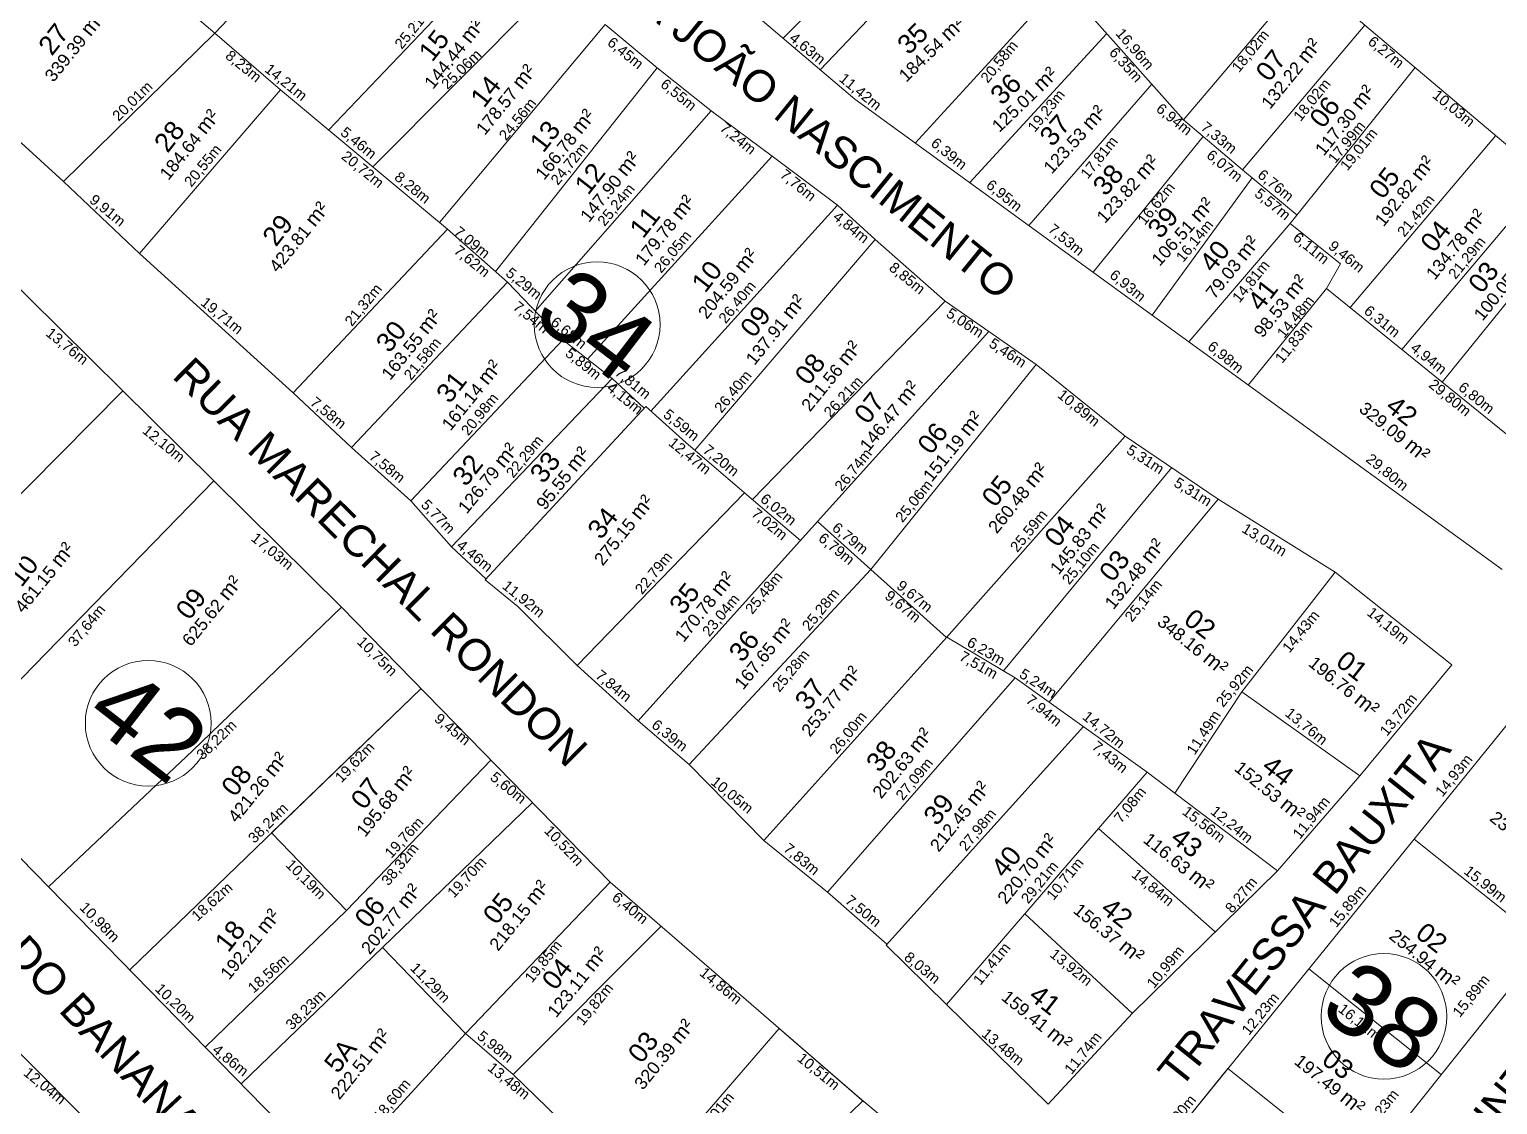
# Model space of a CAD drawing. Header units: metres. Extents: x 3808 to 8215, y 2374 to 6187.
# Drawn here: x 5958.3 to 6098, y 3714.8 to 3817.1 of the extents above; entities that cross this region are included whole.
import ezdxf

# ---------------------------------------------------------------- set-up
doc = ezdxf.new("R2010")
doc.units = ezdxf.units.M
doc.linetypes.add('CENTER', pattern=[2, 1.25, -0.25, 0.25, -0.25])
for name, color, linetype in [('0 - Cotas', 7, 'Continuous'), ('0 - Linhas Quadras', 7, 'Continuous'), ('0 - Nome Ruas', 7, 'CENTER'), ('0 - Numero de Lotes', 6, 'Continuous'), ('0 - Número de Quadra', 7, 'CENTER'), ('0 - Área Dos Lotes', 1, 'Continuous')]:
    doc.layers.add(name, color=color, linetype=linetype)
doc.styles.add('Arial', font='arial.ttf')
doc.styles.add('pedro', font='arial.ttf', dxfattribs={"height": 3})

msp = doc.modelspace()

# ---------------------------------------------------------------- linework, layer by layer
at = {"layer": '0 - Cotas', "lineweight": 5}
for p, q in [((6064.132, 3708.131, 0), (6072.32, 3718.228, 0)), ((6072.32, 3718.228, 0), (6084.976, 3708.121, 0))]:
    msp.add_line(p, q, dxfattribs=at)
at = {"layer": '0 - Linhas Quadras', "linetype": 'Continuous', "lineweight": 5}
for p, q in [((5975.959, 3816.748, 0), (5993.53, 3835.246, 0)), ((6030.011, 3816.289, 0), (6042.002, 3828.266, 0)), ((5975.959, 3816.748, 0), (5964.152, 3826.899, 0)), ((6036.836, 3810.479, 0), (6017.484, 3826.953, 0)), ((6004.239, 3825.855, 0), (5986.792, 3807.546, 0)), ((6033.541, 3813.285, 0), (6044.972, 3825.293, 0)), ((6076.322, 3825.152, 0), (6117.993, 3789.93, 0)), ((6008.754, 3821.895, 0), (5990.986, 3804.042, 0)), ((6068.098, 3808.499, 0), (6079.735, 3822.267, 0)), ((6068.098, 3808.499, 0), (6056.689, 3821.359, 0)), ((6053.392, 3818.086, 0), (6042.583, 3806.302, 0)), ((5961.589, 3802.634, 0), (5975.959, 3816.748, 0)), ((5975.959, 3816.748, 0), (5982.202, 3811.381, 0)), ((6013.084, 3817.585, 0), (5997.337, 3798.736, 0)), ((6013.084, 3817.585, 0), (6018.036, 3813.449, 0)), ((6060.807, 3816.717, 0), (6047.762, 3802.538, 0)), ((6073.699, 3803.764, 0), (6085.337, 3817.533, 0)), ((5949.395, 3813.748, 0), (5961.589, 3802.634, 0)), ((6018.036, 3813.449, 0), (6002.677, 3794.073, 0)), ((6018.036, 3813.449, 0), (6023.167, 3809.381, 0)), ((6090.124, 3813.486, 0), (6078.251, 3798.635, 0)), ((5982.202, 3811.381, 0), (5968.802, 3795.795, 0)), ((5982.202, 3811.381, 0), (5998.104, 3798.095, 0)), ((6065.08, 3811.9, 0), (6053.395, 3798.444, 0)), ((6023.167, 3809.381, 0), (6006.439, 3790.32, 0)), ((6028.969, 3805.043, 0), (6023.167, 3809.381, 0)), ((6098.392, 3765.737, 0), (6036.836, 3810.479, 0)), ((5941.31, 3808.363, 0), (5975.863, 3774.165, 0)), ((6073.699, 3803.764, 0), (6068.098, 3808.499, 0)), ((6069.973, 3806.913, 0), (6059.493, 3794.011, 0)), ((6083.949, 3790.647, 0), (6097.782, 3807.013, 0)), ((6011.406, 3785.742, 0), (6028.969, 3805.043, 0)), ((6028.969, 3805.043, 0), (6035.191, 3800.391, 0)), ((6078.888, 3799.432, 0), (6073.699, 3803.764, 0)), ((5968.802, 3795.795, 0), (5961.589, 3802.634, 0)), ((6074.611, 3803.003, 0), (6065.109, 3789.929, 0)), ((6088.852, 3786.675, 0), (6102.601, 3802.94, 0)), ((6035.191, 3800.391, 0), (6017.447, 3780.797, 0)), ((6035.191, 3800.391, 0), (6038.782, 3797.139, 0)), ((6105.954, 3799.928, 0), (6092.694, 3783.562, 0)), ((6078.251, 3798.635, 0), (6068.604, 3787.389, 0)), ((6078.251, 3798.635, 0), (6083.025, 3794.818, 0)), ((5983.431, 3782.55, 0), (5998.104, 3798.095, 0)), ((5998.104, 3798.095, 0), (6003.817, 3793.07, 0)), ((6038.782, 3797.139, 0), (6021.616, 3777.065, 0)), ((6045.418, 3791.263, 0), (6038.782, 3797.139, 0)), ((5968.802, 3795.795, 0), (5983.431, 3782.55, 0)), ((6083.025, 3794.818, 0), (6081.701, 3792.469, 0)), ((5988.96, 3777.331, 0), (6003.817, 3793.07, 0)), ((6003.817, 3793.07, 0), (6009.061, 3787.569, 0)), ((6027.088, 3772.386, 0), (6045.418, 3791.263, 0)), ((6049.581, 3788.368, 0), (6045.418, 3791.263, 0)), ((6081.701, 3792.469, 0), (6074.256, 3783.28, 0)), ((6104.853, 3773.711, 0), (6081.701, 3792.469, 0)), ((6009.061, 3787.569, 0), (5994.616, 3772.272, 0)), ((6009.061, 3787.569, 0), (6013.752, 3783.914, 0)), ((6033.299, 3770.282, 0), (6049.581, 3788.368, 0)), ((6049.581, 3788.368, 0), (6054.076, 3785.243, 0)), ((6054.076, 3785.243, 0), (6038.356, 3765.73, 0)), ((6054.076, 3785.243, 0), (6062.56, 3778.408, 0)), ((6013.752, 3783.914, 0), (5998.473, 3767.876, 0)), ((6013.752, 3783.914, 0), (6016.805, 3781.084, 0)), ((5941.193, 3756.423, 0), (5967.22, 3782.719, 0)), ((5988.96, 3777.331, 0), (5983.431, 3782.55, 0)), ((6016.954, 3781.244, 0), (6001.67, 3764.756, 0)), ((6016.954, 3781.244, 0), (6020.763, 3777.794, 0)), ((5994.616, 3772.272, 0), (5988.96, 3777.331, 0)), ((6026.329, 3773.034, 0), (6020.763, 3777.794, 0)), ((6062.56, 3778.408, 0), (6045.55, 3759.254, 0)), ((6062.56, 3778.408, 0), (6071.396, 3772.432, 0)), ((6066.978, 3775.42, 0), (6050.988, 3756.067, 0)), ((5975.863, 3774.165, 0), (5949.525, 3747.061, 0)), ((5975.863, 3774.165, 0), (5988.025, 3762.128, 0)), ((6026.329, 3773.034, 0), (6010.415, 3756.601, 0)), ((6031.667, 3768.469, 0), (6026.329, 3773.034, 0)), ((5994.616, 3772.272, 0), (5998.473, 3767.876, 0)), ((6071.396, 3772.432, 0), (6055.328, 3753.094, 0)), ((6082.502, 3765.468, 0), (6071.396, 3772.432, 0)), ((6033.299, 3770.282, 0), (6016.231, 3751.323, 0)), ((6038.356, 3765.73, 0), (6033.299, 3770.282, 0)), ((5998.473, 3767.876, 0), (6001.748, 3764.84, 0)), ((6001.67, 3764.756, 0), (6004.8, 3762.21, 0)), ((6021.092, 3747.177, 0), (6038.356, 3765.73, 0)), ((6038.356, 3765.73, 0), (6045.55, 3759.254, 0)), ((6073.631, 3754.08, 0), (6082.502, 3765.468, 0)), ((6082.502, 3765.468, 0), (6093.623, 3756.659, 0)), ((5973.837, 3748.453, 0), (5988.025, 3762.128, 0)), ((5988.025, 3762.128, 0), (6013.57, 3735.974, 0)), ((6004.8, 3762.21, 0), (6010.415, 3756.601, 0)), ((6045.589, 3759.298, 0), (6028.169, 3739.947, 0)), ((6045.589, 3759.298, 0), (6052.096, 3755.404, 0)), ((6010.415, 3756.601, 0), (6016.231, 3751.323, 0)), ((6093.623, 3756.659, 0), (6084.87, 3746.089, 0)), ((6052.096, 3755.404, 0), (6034.241, 3735.01, 0)), ((6055.328, 3753.094, 0), (6052.096, 3755.404, 0)), ((5995.585, 3754.387, 0), (5967.883, 3727.619, 0)), ((5995.585, 3754.387, 0), (5981.373, 3740.654, 0)), ((6073.631, 3754.08, 0), (6067.27, 3744.45, 0)), ((6084.87, 3746.089, 0), (6073.631, 3754.08, 0)), ((6055.328, 3753.094, 0), (6064.626, 3746.448, 0)), ((6016.231, 3751.323, 0), (6021.092, 3747.177, 0)), ((6058.568, 3750.778, 0), (6039.802, 3729.969, 0)), ((6064.132, 3708.131, 0), (6099.43, 3751.661, 0)), ((5960.158, 3735.519, 0), (5973.837, 3748.453, 0)), ((6002.233, 3747.581, 0), (5988.504, 3733.274, 0)), ((6028.169, 3739.947, 0), (6021.092, 3747.177, 0)), ((6064.626, 3746.448, 0), (6045.553, 3724.315, 0)), ((6067.27, 3744.45, 0), (6064.626, 3746.448, 0)), ((6077.044, 3737.064, 0), (6084.87, 3746.089, 0)), ((6067.27, 3744.45, 0), (6077.044, 3737.064, 0)), ((6006.173, 3743.547, 0), (5991.902, 3729.757, 0)), ((6060.003, 3741.084, 0), (6071.113, 3731.229, 0)), ((6111.835, 3741.754, 0), (6076.864, 3697.963, 0)), ((5987.224, 3707.836, 0), (5956.121, 3739.649, 0)), ((5988.504, 3733.274, 0), (5981.373, 3740.654, 0)), ((6028.169, 3739.947, 0), (6034.241, 3735.01, 0)), ((6090.029, 3740.067, 0), (6102.521, 3730.091, 0)), ((6063.256, 3723.5, 0), (6077.044, 3737.064, 0)), ((5999.802, 3721.582, 0), (6013.57, 3735.974, 0)), ((6013.57, 3735.974, 0), (6037.079, 3715.614, 0)), ((6034.241, 3735.01, 0), (6039.889, 3730.066, 0)), ((5975.057, 3720.28, 0), (5988.504, 3733.274, 0)), ((6053.006, 3732.964, 0), (6063.233, 3723.475, 0)), ((6018.408, 3731.784, 0), (6004.339, 3717.68, 0)), ((5991.902, 3729.757, 0), (5978.476, 3716.784, 0)), ((5999.802, 3721.582, 0), (5991.902, 3729.757, 0)), ((6039.802, 3729.969, 0), (6045.553, 3724.315, 0)), ((6080.022, 3727.726, 0), (6092.606, 3717.676, 0)), ((6045.553, 3724.315, 0), (6055.232, 3714.853, 0)), ((6055.232, 3714.853, 0), (6063.256, 3723.5, 0)), ((5987.224, 3707.836, 0), (5999.802, 3721.582, 0)), ((6004.339, 3717.68, 0), (5999.802, 3721.582, 0)), ((6029.651, 3722.047, 0), (6015.888, 3706.156, 0)), ((6037.705, 3715.071, 0), (6029.651, 3722.047, 0)), ((5973.367, 3703.738, 0), (5956.134, 3720.984, 0)), ((6004.339, 3717.68, 0), (6009.734, 3712.431, 0)), ((6037.609, 3715.171, 0), (6021.679, 3699.758, 0)), ((6037.079, 3715.614, 0), (6044.461, 3709.445, 0))]:
    msp.add_line(p, q, dxfattribs=at)
at = {"layer": '0 - Número de Quadra', "linetype": 'ByBlock', "lineweight": 5}
for centre in [(6012.329, 3789.03, 0), (5969.633, 3751.091, 0), (6087.157, 3723.195, 0)]:
    msp.add_circle(centre, 5.979, dxfattribs=at)

# ---------------------------------------------------------------- texts
at = {"layer": '0 - Cotas', "lineweight": 5, "style": 'Arial'}
for s, rotation, p in [('25,21m', 50.93117, (5993.752, 3815.163, 0)), ('6,45m', 320.93117, (6013.21, 3815.716, 0)), ('4,63m', 320.93117, (6030.524, 3816.145, 0)), ('16,96m', 310.89062, (6061.581, 3816.692, 0)), ('18,02m', 50.93117, (6073.37, 3812.95, 0)), ('6,27m', 320.93117, (6085.548, 3815.802, 0)), ('8,23m', 320.93117, (5976.884, 3814.456, 0)), ('25,06m', 44.57827, (5998.1, 3811.345, 0)), ('20,58m', 50.93117, (6049.476, 3811.941, 0)), ('6,35m', 312.25246, (6060.952, 3814.864, 0)), ('14,21m', 320.93117, (5980.621, 3813.179, 0)), ('6,55m', 320.93117, (6018.263, 3811.74, 0)), ('11,42m', 320.93117, (6035.256, 3812.277, 0)), ('18,02m', 50.93117, (6079.224, 3808.299, 0)), ('20,01m', 44.41716, (5966.814, 3808.315, 0)), ('19,23m', 50.93117, (6053.952, 3807.263, 0)), ('10,03m', 320.93117, (6091.681, 3810.706, 0)), ('24,56m', 50.93117, (6003.67, 3806.463, 0)), ('6,94m', 320.93117, (6065.4, 3809.407, 0)), ('7,24m', 320.93117, (6023.916, 3807.579, 0)), ('7,33m', 320.93117, (6069.652, 3807.658, 0)), ('17,99m', 50.93117, (6082.522, 3804.282, 0)), ('5,46m', 320.93117, (5987.83, 3807.159, 0)), ('6,39m', 320.93117, (6043.981, 3806.132, 0)), ('17,81m', 50.93117, (6058.981, 3802.821, 0)), ('19,01m', 50.93117, (6083.676, 3803.595, 0)), ('20,55m', 50.93117, (5973.739, 3802.05, 0)), ('20,72m', 320.93117, (5987.917, 3804.892, 0)), ('24,72m', 50.93117, (6008.593, 3802.223, 0)), ('6,07m', 320.93117, (6070.195, 3804.985, 0)), ('7,76m', 320.93117, (6029.628, 3803.139, 0)), ('6,76m', 320.93117, (6075.053, 3803.12, 0)), ('8,28m', 320.93117, (5992.959, 3802.909, 0)), ('6,95m', 320.93117, (6049.23, 3802.149, 0)), ('16,62m', 50.93117, (6064.415, 3798.432, 0)), ('9,91m', 320.93117, (5963.953, 3800.738, 0)), ('25,24m', 50.93117, (6013.039, 3798.313, 0)), ('5,57m', 320.93117, (6074.762, 3801.33, 0)), ('21,42m', 50.93117, (6089.102, 3797.292, 0)), ('4,84m', 320.93117, (6034.669, 3799.132, 0)), ('7,09m', 320.93117, (5998.617, 3797.696, 0)), ('7,53m', 320.93117, (6055.131, 3797.945, 0)), ('16,14m', 50.93117, (6068.061, 3794.885, 0)), ('26,05m', 50.93117, (6018.424, 3793.855, 0)), ('6,11m', 320.93117, (6078.422, 3797.149, 0)), ('9,46m', 320.93117, (6081.782, 3796.342, 0)), ('21,29m', 50.93117, (6093.963, 3793.27, 0)), ('7,62m', 320.93117, (5998.616, 3795.907, 0)), ('5,29m', 320.93117, (6003.543, 3793.772, 0)), ('8,85m', 320.93117, (6040.001, 3794.29, 0)), ('6,93m', 320.93117, (6060.983, 3793.584, 0)), ('14,81m', 50.93117, (6073.412, 3791.032, 0)), ('21,32m', 50.93117, (5989.004, 3788.785, 0)), ('26,40m', 50.93117, (6024.556, 3789.057, 0)), ('19,71m', 320.93117, (5974.536, 3790.971, 0)), ('7,54m', 320.93117, (6004.236, 3790.56, 0)), ('14,48m', 50.93117, (6077.664, 3787.657, 0)), ('5,06m', 326.38656, (6045.434, 3789.862, 0)), ('6,31m', 320.93117, (6085.17, 3790.18, 0)), ('13,76m', 320.93117, (5959.812, 3788.056, 0)), ('6,68m', 320.93117, (6007.82, 3789.091, 0)), ('11,83m', 50.93117, (6077.48, 3785.272, 0)), ('21,58m', 50.93117, (5994.625, 3783.662, 0)), ('5,46m', 326.67234, (6049.494, 3786.998, 0)), ('6,98m', 320.93117, (6070.289, 3786.785, 0)), ('4,94m', 320.93117, (6089.601, 3786.651, 0)), ('5,89m', 320.93117, (6009.204, 3786.14, 0)), ('7,81m', 320.93117, (6013.918, 3784.305, 0)), ('26,40m', 50.93117, (6024.153, 3780.54, 0)), ('4,15m', 320.93117, (6013.169, 3782.842, 0)), ('26,21m', 47.3205, (6034.516, 3780.123, 0)), ('29,80m', 320.93117, (6091.326, 3783.166, 0)), ('6,80m', 320.93117, (6094.144, 3782.895, 0)), ('7,58m', 320.93117, (5984.95, 3781.467, 0)), ('20,98m', 50.93117, (6000.075, 3778.383, 0)), ('10,89m', 320.93117, (6056.024, 3782.186, 0)), ('5,59m', 320.93117, (6018.523, 3780.314, 0)), ('12,10m', 320.93117, (5968.994, 3778.796, 0)), ('22,29m', 50.93117, (6004.349, 3774.357, 0)), ('12,47m', 320.93117, (6019.034, 3777.624, 0)), ('7,20m', 320.93117, (6022.3, 3776.941, 0)), ('5,31m', 327.00703, (6062.577, 3776.848, 0)), ('7,58m', 320.93117, (5990.542, 3776.328, 0)), ('26,74m', 50.93117, (6035.591, 3773.096, 0)), ('29,80m', 320.93117, (6085.355, 3776.078, 0)), ('5,31m', 328.4367, (6067.084, 3773.707, 0)), ('25,06m', 50.93117, (6041.367, 3770.119, 0)), ('5,77m', 314.3448, (5995.503, 3771.803, 0)), ('7,02m', 320.93117, (6026.91, 3770.884, 0)), ('6,02m', 320.93117, (6027.758, 3772.274, 0)), ('25,59m', 50.93117, (6052.292, 3767.293, 0)), ('17,03m', 320.93117, (5979.328, 3768.555, 0)), ('6,79m', 320.93117, (6033.28, 3768.537, 0)), ('6,79m', 320.93117, (6034.587, 3769.528, 0)), ('13,01m', 328.55778, (6073.548, 3769.348, 0)), ('4,46m', 320.93117, (5998.883, 3767.869, 0)), ('25,10m', 50.93117, (6057.22, 3764.206, 0)), ('22,79m', 50.93117, (6016.609, 3763.28, 0)), ('25,48m', 50.93117, (6027.092, 3761.397, 0)), ('9,67m', 320.93117, (6040.71, 3764.016, 0)), ('11,92m', 320.93117, (6003.219, 3764.008, 0)), ('25,28m', 50.93117, (6032.5, 3759.809, 0)), ('9,67m', 320.93117, (6039.592, 3763.051, 0)), ('25,14m', 50.93117, (6063.189, 3760.654, 0)), ('37,64m', 50.93117, (5962.691, 3758.278, 0)), ('23,04m', 50.93117, (6023.002, 3759.265, 0)), ('14,19m', 320.93117, (6085.454, 3761.463, 0)), ('14,43m', 50.93117, (6078.166, 3757.712, 0)), ('10,75m', 315.36391, (5989.417, 3758.755, 0)), ('6,23m', 329.39485, (6047.403, 3758.517, 0)), ('25,28m', 50.93117, (6029.664, 3753.974, 0)), ('7,51m', 330.65025, (6046.678, 3757.162, 0)), ('5,24m', 327.13748, (6052.383, 3755.533, 0)), ('25,92m', 50.93117, (6071.868, 3752.542, 0)), ('7,84m', 320.93117, (6012.077, 3755.488, 0)), ('7,94m', 320.93117, (6053.009, 3753.142, 0)), ('13,72m', 50.93117, (6087.448, 3749.793, 0)), ('14,72m', 320.93117, (6058.396, 3751.57, 0)), ('11,49m', 56.83207, (6069.15, 3748, 0)), ('13,76m', 320.93117, (6077.67, 3751.883, 0)), ('38,22m', 44.43759, (5974.803, 3747.534, 0)), ('9,45m', 320.93117, (5996.756, 3751.361, 0)), ('6,39m', 320.93117, (6017.421, 3750.772, 0)), ('26,00m', 50.93117, (6035.116, 3748.085, 0)), ('7,43m', 320.93117, (6059.288, 3748.725, 0)), ('19,62m', 46.28509, (5988.013, 3745.363, 0)), ('14,93m', 50.96158, (6092.717, 3744.017, 0)), ('5,60m', 320.93117, (6002.066, 3745.797, 0)), ('27,09m', 50.93117, (6041.405, 3743.67, 0)), ('10,05m', 320.93117, (6023.05, 3745.361, 0)), ('7,08m', 50.93117, (6062.162, 3741.514, 0)), ('11,94m', 50.93117, (6079.159, 3739.996, 0)), ('38,24m', 45.12955, (5979.737, 3739.6, 0)), ('27,98m', 50.93117, (6047.421, 3738.836, 0)), ('15,56m', 322.34437, (6067.891, 3742.516, 0)), ('12,24m', 320.93117, (6070.576, 3742.556, 0)), ('19,76m', 47.42055, (5992.752, 3738.171, 0)), ('10,52m', 313.50631, (6007.219, 3740.798, 0)), ('38,32m', 50.93117, (5992.491, 3735.56, 0)), ('7,83m', 320.93117, (6029.959, 3739.005, 0)), ('19,70m', 47.10739, (5998.706, 3734.398, 0)), ('10,71m', 50.93117, (6055.728, 3734.168, 0)), ('10,19m', 315.03029, (5982.637, 3737.542, 0)), ('29,21m', 50.93117, (6053.326, 3733.844, 0)), ('14,84m', 320.93117, (6063.069, 3736.553, 0)), ('15,99m', 321.38903, (6094.68, 3736.865, 0)), ('18,62m', 42.1927, (5974.303, 3732.185, 0)), ('8,27m', 50.93117, (6072.736, 3732.936, 0)), ('15,89m', 50.96158, (6082.623, 3731.57, 0)), ('10,98m', 314.59663, (5963.042, 3733.489, 0)), ('6,40m', 320.93117, (6013.655, 3734.348, 0)), ('7,50m', 320.93117, (6035.819, 3734.065, 0)), ('19,85m', 50.93117, (6006.127, 3726.317, 0)), ('11,41m', 50.93117, (6048.769, 3726.087, 0)), ('10,99m', 50.93117, (6065.286, 3725.782, 0)), ('18,56m', 42.03725, (5979.658, 3725.344, 0)), ('8,03m', 320.93117, (6041.435, 3728.665, 0)), ('13,92m', 320.93117, (6055.3, 3728.955, 0)), ('11,29m', 314.52227, (5994.484, 3727.722, 0)), ('14,86m', 320.93117, (6021.982, 3727.191, 0)), ('15,89m', 51.38903, (6094.369, 3723.029, 0)), ('10,20m', 316.00843, (5970.203, 3725.726, 0)), ('38,23m', 44.97928, (5983.3, 3721.831, 0)), ('19,82m', 50.93117, (6010.995, 3722.252, 0)), ('12,23m', 50.96158, (6074.32, 3721.331, 0)), ('16,11m', 321.38903, (6082.723, 3723.73, 0)), ('5,98m', 320.93117, (6000.828, 3721.155, 0)), ('13,48m', 320.93117, (6048.811, 3721.382, 0)), ('11,74m', 50.93117, (6057.446, 3717.596, 0)), ('4,86m', 320.93117, (5975.648, 3719.86, 0)), ('13,48m', 320.93117, (6001.821, 3718.149, 0)), ('10,51m', 320.93117, (6031.278, 3719.047, 0)), ('12,04m', 320.93117, (5957.679, 3717.679, 0)), ('18,60m', 50.93117, (5991.715, 3713.128, 0)), ('21,01m', 50.93117, (6022.495, 3711.844, 0)), ('12,23m', 51.38903, (6085.729, 3712.113, 0)), ('13,00m', 50.96158, (6066.428, 3711.598, 0))]:
    msp.add_text(s, height=1, rotation=rotation, dxfattribs=at).set_placement(p)
at = {"layer": '0 - Nome Ruas', "linetype": 'Continuous', "lineweight": 5, "style": 'pedro'}
for s, rotation, p in [('RUA JOÃO NASCIMENTO', 320.94512, (6011.409, 3823.046, 0)), ('RUA MARECHAL RONDON', 315.32185, (5971.795, 3784.044, 0)), ('TRAVESSA BAUXITA', 51.35991, (6067.79, 3716.193, 0)), ('RUA ILHA DO BANANAL', 313.07811, (5941.931, 3744.134, 0)), ('AVENIDA LIONS INTERNACIONAL', 51.35991, (6076.968, 3686.1, 0))]:
    msp.add_text(s, height=3, rotation=rotation, dxfattribs=at).set_placement(p)
at = {"layer": '0 - Numero de Lotes', "lineweight": 5, "style": 'Arial'}
for s, rotation, p in [('27', 51.92725, (5960.472, 3814.52, -540.279)), ('35', 44.8181, (6041.964, 3814.614, -540.279)), ('15', 51.92725, (5996.641, 3813.935, -540.279)), ('07', 51.92725, (6076.241, 3812.031, -540.279)), ('14', 51.92725, (6001.566, 3809.555, -540.279)), ('36', 44.8181, (6050.819, 3809.82, -540.279)), ('06', 51.92725, (6081.357, 3807.593, -540.279)), ('28', 51.92725, (5971.475, 3805.273, -540.279)), ('13', 51.92725, (6007.203, 3805.287, -540.279)), ('37', 48.87124, (6055.618, 3805.869, -540.279)), ('12', 51.92725, (6011.473, 3801.268, -540.279)), ('38', 48.87124, (6060.671, 3801.159, -540.279)), ('05', 51.92725, (6087.039, 3800.854, -540.279)), ('11', 51.92725, (6016.696, 3797.123, -540.279)), ('39', 48.87124, (6065.885, 3797.101, -540.279)), ('29', 51.92725, (5981.781, 3796.354, -540.279)), ('04', 51.92725, (6091.906, 3795.778, -540.279)), ('40', 51.92725, (6070.895, 3793.891, -540.279)), ('10', 51.92725, (6022.598, 3791.95, -540.279)), ('03', 51.92725, (6096.455, 3791.882, -540.279)), ('41', 51.92725, (6075.458, 3790.19, -540.279)), ('09', 51.92725, (6027.218, 3787.665, -540.279)), ('30', 51.92725, (5992.569, 3786.24, -540.279)), ('08', 51.92725, (6032.41, 3783.145, -540.279)), ('31', 51.92725, (5998.304, 3781.427, -540.279)), ('07', 51.92725, (6038.056, 3779.439, -540.279)), ('42', 321.92725, (6087.189, 3780.987, -540.279)), ('06', 51.92725, (6044.077, 3776.554, -540.279)), ('32', 51.92725, (5999.853, 3773.528, -540.279)), ('33', 51.92725, (6007.215, 3773.797, -540.279)), ('05', 51.92725, (6050.183, 3771.544, -540.279)), ('34', 51.92725, (6012.698, 3768.478, -540.279)), ('04', 51.92725, (6056.143, 3767.727, -540.279)), ('03', 51.92725, (6061.355, 3764.424, -540.279)), ('10', 51.92725, (5957.582, 3763.946, -540.279)), ('09', 51.92725, (5973.534, 3760.808, -540.279)), ('35', 51.92725, (6020.467, 3761.302, -540.279)), ('02', 321.92725, (6067.995, 3760.708, -540.279)), ('36', 51.92725, (6026.135, 3756.786, -540.279)), ('01', 321.92725, (6082.461, 3756.711, -540.279)), ('37', 51.92725, (6032.413, 3752.2, -540.279)), ('38', 51.92725, (6039.185, 3746.307, -540.279)), ('08', 51.92725, (5977.869, 3743.99, -540.279)), ('44', 321.92725, (6075.42, 3746.734, -540.279)), ('07', 51.92725, (5990.176, 3742.758, -540.279)), ('39', 51.92725, (6044.648, 3741.239, -540.279)), ('43', 321.92725, (6066.744, 3739.92, -540.279)), ('40', 51.92725, (6051.068, 3736.268, -540.279)), ('06', 51.92725, (5990.545, 3731.483, -540.279)), ('05', 51.92725, (6002.748, 3731.813, -540.279)), ('42', 321.92725, (6060.102, 3733.206, -540.279)), ('18', 51.92725, (5977.247, 3729.183, -540.279)), ('02', 321.92725, (6090.033, 3730.843, -540.279)), ('04', 51.92725, (6008.352, 3725.576, -540.279)), ('41', 321.92725, (6053.26, 3724.931, -540.279)), ('03', 51.92725, (6016.536, 3718.615, -540.279)), ('5A', 51.92725, (5987.655, 3717.674, -540.279)), ('03', 321.92725, (6081.115, 3718.824, -540.279))]:
    msp.add_text(s, height=1.8197, rotation=rotation, dxfattribs=at).set_placement(p)
at = {"layer": '0 - Número de Quadra', "linetype": 'Continuous', "lineweight": 5, "style": 'pedro'}
for s, rotation, p in [('34', 322.62003, (6006.006, 3789.538, 0)), ('42', 322.13216, (5963.403, 3751.508, 0)), ('38', 325.57157, (6080.799, 3723.388, 0))]:
    msp.add_text(s, height=6.7786, rotation=rotation, dxfattribs=at).set_placement(p)
at = {"layer": '0 - Área Dos Lotes', "lineweight": 5, "style": 'Arial'}
for s, height, rotation, p in [('m²', 1.4, 50.93117, (5964.142, 3816.365, 0)), ('m²', 1.4, 50.93117, (6000.24, 3815.693, 0)), ('m²', 1.4, 43.82202, (6045.754, 3815.913, 0)), ('339.39 ', 1.2, 50.93117, (5960.617, 3812.023, 0)), ('184.54 ', 1.2, 43.82202, (6041.719, 3812.04, 0)), ('m²', 1.4, 50.93117, (6079.841, 3813.789, 0)), ('144.44 ', 1.2, 50.93117, (5996.715, 3811.35, 0)), ('m²', 1.4, 50.93117, (6005.165, 3811.313, 0)), ('m²', 1.4, 43.82202, (6054.608, 3811.119, 0)), ('132.22 ', 1.2, 50.93117, (6076.316, 3809.447, 0)), ('178.57 ', 1.2, 50.93117, (6001.64, 3806.971, 0)), ('125.01 ', 1.2, 43.82202, (6050.573, 3807.246, 0)), ('m²', 1.4, 50.93117, (6084.957, 3809.351, 0)), ('m²', 1.4, 50.93117, (5975.074, 3807.03, 0)), ('m²', 1.4, 50.93117, (6010.803, 3807.045, 0)), ('m²', 1.4, 47.87516, (6059.306, 3807.432, 0)), ('117.30 ', 1.2, 50.93117, (6081.432, 3805.009, 0)), ('184.64 ', 1.2, 50.93117, (5971.549, 3802.688, 0)), ('166.78 ', 1.2, 50.93117, (6007.278, 3802.702, 0)), ('123.53 ', 1.2, 47.87516, (6055.555, 3803.284, 0)), ('m²', 1.4, 50.93117, (6015.072, 3803.026, 0)), ('m²', 1.4, 47.87516, (6064.359, 3802.723, 0)), ('m²', 1.4, 50.93117, (6090.639, 3802.611, 0)), ('147.90 ', 1.2, 50.93117, (6011.547, 3798.683, 0)), ('123.82 ', 1.2, 47.87516, (6060.608, 3798.574, 0)), ('192.82 ', 1.2, 50.93117, (6087.114, 3798.269, 0)), ('m²', 1.4, 50.93117, (6020.295, 3798.881, 0)), ('m²', 1.4, 47.87516, (6069.573, 3798.664, 0)), ('m²', 1.4, 50.93117, (5985.482, 3798.237, 0)), ('m²', 1.4, 50.93117, (6095.506, 3797.536, 0)), ('423.81 ', 1.2, 50.93117, (5981.957, 3793.894, 0)), ('179.78 ', 1.2, 50.93117, (6016.77, 3794.538, 0)), ('106.51 ', 1.2, 47.87516, (6065.821, 3794.516, 0)), ('m²', 1.4, 50.93117, (6073.972, 3795.005, 0)), ('134.78 ', 1.2, 50.93117, (6091.981, 3793.194, 0)), ('m²', 1.4, 50.93117, (6026.282, 3793.811, 0)), ('204.59 ', 1.2, 50.93117, (6022.757, 3789.469, 0)), ('79.03 ', 1.2, 50.93117, (6071.035, 3791.386, 0)), ('m²', 1.4, 50.93117, (6078.542, 3791.311, 0)), ('100.05 ', 1.2, 50.93117, (6096.529, 3789.297, 0)), ('m²', 1.4, 50.93117, (6030.818, 3789.423, 0)), ('98.53 ', 1.2, 50.93117, (6075.604, 3787.693, 0)), ('m²', 1.4, 50.93117, (5996.168, 3787.998, 0)), ('137.91 ', 1.2, 50.93117, (6027.292, 3785.081, 0)), ('163.55 ', 1.2, 50.93117, (5992.643, 3783.655, 0)), ('m²', 1.4, 50.93117, (6036.094, 3785.006, 0)), ('m²', 1.4, 50.93117, (6001.903, 3783.184, 0)), ('211.56 ', 1.2, 50.93117, (6032.569, 3780.664, 0)), ('161.14 ', 1.2, 50.93117, (5998.378, 3778.842, 0)), ('m²', 1.4, 50.93117, (6041.656, 3781.196, 0)), ('146.47 ', 1.2, 50.93117, (6038.131, 3776.854, 0)), ('329.09 ', 1.2, 320.93117, (6084.691, 3780.842, 0)), ('m²', 1.4, 50.93117, (6047.676, 3778.311, 0)), ('m²', 1.4, 50.93117, (6003.453, 3775.286, 0)), ('m²', 1.4, 50.93117, (6010.299, 3774.918, 0)), ('151.19 ', 1.2, 50.93117, (6044.151, 3773.969, 0)), ('m²', 1.4, 320.93117, (6089.033, 3777.317, 0)), ('m²', 1.4, 50.93117, (6053.867, 3773.405, 0)), ('126.79 ', 1.2, 50.93117, (5999.928, 3770.943, 0)), ('95.55 ', 1.2, 50.93117, (6007.361, 3771.3, 0)), ('260.48 ', 1.2, 50.93117, (6050.342, 3769.063, 0)), ('m²', 1.4, 50.93117, (6016.382, 3770.339, 0)), ('m²', 1.4, 50.93117, (6059.742, 3769.485, 0)), ('275.15 ', 1.2, 50.93117, (6012.856, 3765.997, 0)), ('145.83 ', 1.2, 50.93117, (6056.217, 3765.143, 0)), ('m²', 1.4, 50.93117, (5961.283, 3765.829, 0)), ('m²', 1.4, 50.93117, (6064.954, 3766.182, 0)), ('461.15 ', 1.2, 50.93117, (5957.758, 3761.486, 0)), ('132.48 ', 1.2, 50.93117, (6061.429, 3761.84, 0)), ('m²', 1.4, 50.93117, (5977.209, 3762.658, 0)), ('m²', 1.4, 50.93117, (6024.067, 3763.06, 0)), ('170.78 ', 1.2, 50.93117, (6020.542, 3758.717, 0)), ('625.62 ', 1.2, 50.93117, (5973.684, 3758.316, 0)), ('m²', 1.4, 50.93117, (6029.735, 3758.543, 0)), ('348.16 ', 1.2, 320.93117, (6065.497, 3760.563, 0)), ('167.65 ', 1.2, 50.93117, (6026.21, 3754.201, 0)), ('m²', 1.4, 320.93117, (6069.84, 3757.038, 0)), ('m²', 1.4, 50.93117, (6036.096, 3754.061, 0)), ('196.76 ', 1.2, 320.93117, (6079.876, 3756.637, 0)), ('253.77 ', 1.2, 50.93117, (6032.571, 3749.719, 0)), ('m²', 1.4, 320.93117, (6084.219, 3753.112, 0)), ('m²', 1.4, 50.93117, (6042.869, 3748.168, 0)), ('m²', 1.4, 50.93117, (5981.571, 3745.873, 0)), ('202.63 ', 1.2, 50.93117, (6039.344, 3743.826, 0)), ('m²', 1.4, 50.93117, (5993.776, 3744.516, 0)), ('152.53 ', 1.2, 320.93117, (6072.835, 3746.659, 0)), ('421.26 ', 1.2, 50.93117, (5978.045, 3741.531, 0)), ('m²', 1.4, 50.93117, (6048.332, 3743.101, 0)), ('195.68 ', 1.2, 50.93117, (5990.251, 3740.173, 0)), ('m²', 1.4, 320.93117, (6077.178, 3743.134, 0)), ('212.45 ', 1.2, 50.93117, (6044.807, 3738.758, 0)), ('237.79 ', 1.2, 320.93117, (6097.118, 3741.903, 0)), ('m²', 1.4, 50.93117, (6054.751, 3738.13, 0)), ('116.63 ', 1.2, 320.93117, (6064.159, 3739.845, 0)), ('220.70 ', 1.2, 50.93117, (6051.226, 3733.787, 0)), ('m²', 1.4, 320.93117, (6068.501, 3736.32, 0)), ('m²', 1.4, 50.93117, (5994.229, 3733.344, 0)), ('m²', 1.4, 50.93117, (6006.431, 3733.674, 0)), ('218.15 ', 1.2, 50.93117, (6002.906, 3729.332, 0)), ('m²', 1.4, 50.93117, (5980.847, 3730.941, 0)), ('202.77 ', 1.2, 50.93117, (5990.704, 3729.002, 0)), ('156.37 ', 1.2, 320.93117, (6057.517, 3733.131, 0)), ('254.94 ', 1.2, 320.93117, (6087.552, 3730.684, 0)), ('192.21 ', 1.2, 50.93117, (5977.322, 3726.598, 0)), ('m²', 1.4, 50.93117, (6011.951, 3727.333, 0)), ('m²', 1.4, 320.93117, (6061.86, 3729.606, 0)), ('123.11 ', 1.2, 50.93117, (6008.426, 3722.991, 0)), ('m²', 1.4, 320.93117, (6091.894, 3727.159, 0)), ('159.41 ', 1.2, 320.93117, (6050.676, 3724.856, 0)), ('m²', 1.4, 50.93117, (6020.207, 3720.459, 0)), ('m²', 1.4, 50.93117, (5991.338, 3719.535, 0)), ('m²', 1.4, 320.93117, (6055.018, 3721.331, 0)), ('320.39 ', 1.2, 50.93117, (6016.682, 3716.117, 0)), ('222.51 ', 1.2, 50.93117, (5987.813, 3715.193, 0)), ('197.49 ', 1.2, 320.93117, (6078.53, 3718.75, 0)), ('m²', 1.4, 320.93117, (6082.873, 3715.224, 0))]:
    msp.add_text(s, height=height, rotation=rotation, dxfattribs=at).set_placement(p)

doc.saveas('drawing.dxf')
